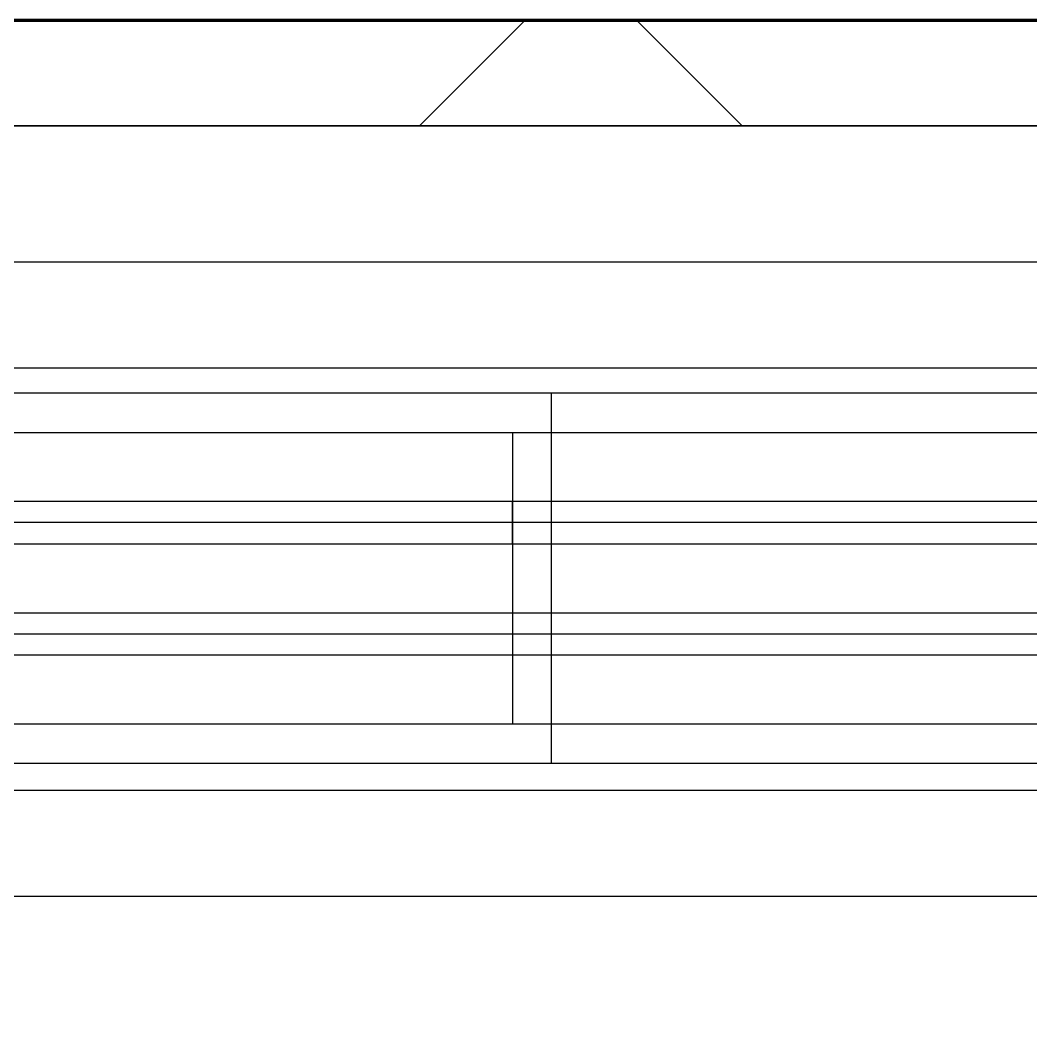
# Model space of a CAD drawing. Header units: millimetres. Extents: x -794334 to -714814, y -17806 to 22403.
# Drawn here: x -790032.6 to -789554.5, y 9466.4 to 9944 of the extents above; entities that cross this region are included whole.
import ezdxf
from ezdxf.xclip import XClip

# ---------------------------------------------------------------- set-up
doc = ezdxf.new("R2010")
doc.units = ezdxf.units.MM
doc.header["$XCLIPFRAME"] = 0
for name, color, linetype in [('000 - WIPEOUT', 250, 'Continuous'), ('001 - ASCESSORIES', 251, 'Continuous'), ('A04_TUBE SERIES', 2, 'Continuous'), ('A11_ALU.SOLID SHEET', 2, 'Continuous')]:
    doc.layers.add(name, color=color, linetype=linetype)
for name, color, linetype, lineweight in [('A-GLAZ-CURT', 2, 'Continuous', 9), ('A-WALL', 5, 'Continuous', 35), ('A-WALL-FNSH', 2, 'Continuous', 35), ('A-WALL-PATT', 1, 'Continuous', 35), ('WALL-E', 2, 'Continuous', 35)]:
    doc.layers.add(name, color=color, linetype=linetype, lineweight=lineweight)

# ---------------------------------------------------------------- blocks, each defined once
blk = doc.blocks.new('PPLS-PP19_Custom Tile Pattern - Custom Tile Pattern-V65-4252-01 ENLARGED CONCOURSE LEVEL - REFLECTED CEILING PLAN - SHEET 3')
at = {"layer": 'A-GLAZ-CURT'}
for p, q in [((-300, 0), (300, 0)), ((300, 0), (-300, 0)), ((195.99, 0), (213.31, 0)), ((213.31, 0), (195.99, 0)), ((230.06, 0), (300, 0)), ((-300, -50), (300, -50)), ((300, -50), (-300, -50))]:
    blk.add_line(p, q, dxfattribs=at)
at = {"layer": 'A-GLAZ-CURT', "flags": 128}
for points in [[(-125.17, 0), (-128.55, 0)], [(-149.01, 0), (-141.84, 0), (-132.81, 0), (-126.08, 0)]]:
    blk.add_lwpolyline(points, dxfattribs=at)
at = {"layer": 'A-GLAZ-CURT'}
for points, knots in [([(-300, 0), (-284.65, 0), (-236.57, 0), (-174.61, 0), (-129.95, 0), (-110.8, 0), (-99.5, 0), (-91.46, 0)], [-5323.127839, -5323.127839, -5323.127839, -5323.127839, -4502.809032, -2700.551212, -1002.059161, -460.363443, 0, 0, 0, 0]), ([(-223.63, 0), (-219.39, 0), (-206.17, 0), (-188.58, 0), (-169.02, 0), (-152.12, 0), (-136.84, 0), (-127.33, 0), (-124.19, 0), (-123.43, 0), (-123.28, 0)], [-5463.295695, -5463.295695, -5463.295695, -5463.295695, -5161.076232, -4739.070012, -4465.409639, -4149.119819, -3839.893365, -3647.167523, -3488.92562, -3439.852845, -3439.852845, -3439.852845, -3439.852845]), ([(-118.78, 0), (-121.86, 0), (-126.28, 0), (-136.96, 0), (-147.46, 0), (-150.03, 0), (-150.57, 0)], [-5938.474035, -5938.474035, -5938.474035, -5938.474035, -5700.061948, -5508.838257, -5298.784692, -5196.16478, -5196.16478, -5196.16478, -5196.16478]), ([(-26.75, 0), (-27.82, 0), (-36.18, 0), (-53.55, 0), (-78.2, 0), (-110.94, 0), (-130.47, 0), (-147.61, 0), (-149.01, 0)], [-8718.362214, -8718.362214, -8718.362214, -8718.362214, -8532.293389, -8073.216054, -7508.296369, -7004.680444, -6449.282163, -6279.999781, -6279.999781, -6279.999781, -6279.999781]), ([(-81.05, 0), (-81.64, 0), (-95.67, 0), (-118.2, 0), (-144.1, 0), (-148.94, 0)], [-19015.819725, -19015.819725, -19015.819725, -19015.819725, -18935.241197, -17136.203329, -16737.882178, -16737.882178, -16737.882178, -16737.882178]), ([(-148.61, 0), (-146.67, 0), (-141.78, 0), (-127.26, 0), (-107.3, 0), (-90.42, 0), (-75.26, 0), (-68.41, 0), (-65.12, 0), (-63.63, 0)], [-4825.010153, -4825.010153, -4825.010153, -4825.010153, -4440.880425, -4054.690705, -3793.097032, -3402.597032, -3144.956779, -3050.982048, -2969.237017, -2969.237017, -2969.237017, -2969.237017]), ([(-148.23, 0), (-146.94, 0), (-140.15, 0), (-137.28, 0), (-133.93, 0), (-128.78, 0), (-126.5, 0)], [-6162.058746, -6162.058746, -6162.058746, -6162.058746, -6017.569127, -5560.701257, -5364.112219, -5231.017328, -5231.017328, -5231.017328, -5231.017328]), ([(-86.16, 0), (-91.37, 0), (-104.13, 0), (-122.65, 0), (-139.03, 0), (-146.11, 0), (-146.95, 0)], [-1681.3698, -1681.3698, -1681.3698, -1681.3698, -1374.161226, -945.742622, -741.901385, -489.130243, -489.130243, -489.130243, -489.130243]), ([(-146.69, 0), (-146.59, 0), (-145.49, 0), (-135.69, 0), (-128.29, 0), (-125.15, 0)], [-420.34245, -420.34245, -420.34245, -420.34245, -406.956646, -290.263673, 0, 0, 0, 0]), ([(-127.41, 0), (-131.63, 0), (-133.16, 0), (-134.09, 0), (-134.15, 0)], [-8540.990293, -8540.990293, -8540.990293, -8540.990293, -8266.114998, -8246.473386, -8246.473386, -8246.473386, -8246.473386]), ([(-134.15, 0), (-133.32, 0), (-130.31, 0), (-117.33, 0), (-95.23, 0), (-84.51, 0), (-81.04, 0)], [-7657.439573, -7657.439573, -7657.439573, -7657.439573, -7293.749979, -6839.55839, -6236.997189, -5912.523489, -5912.523489, -5912.523489, -5912.523489]), ([(-120.13, 0), (-120.14, 0), (-120.24, 0), (-121.3, 0), (-129.25, 0), (-133.82, 0)], [-2933.992132, -2933.992132, -2933.992132, -2933.992132, -2920.575025, -2840.280255, -2731.647847, -2731.647847, -2731.647847, -2731.647847]), ([(-113.43, 0), (-113.44, 0), (-113.96, 0), (-119.73, 0), (-125.43, 0), (-127.03, 0), (-127.41, 0)], [-328.499627, -328.499627, -328.499627, -328.499627, -282.672656, -98.539552, -24.539552, 0, 0, 0, 0]), ([(-126.5, 0), (-122.44, 0), (-108.71, 0), (-86.68, 0), (-63.44, 0), (-54.4, 0), (-48.53, 0), (-30.79, 0), (-18.03, 0), (8.61, 0), (15.02, 0), (22.91, 0), (31, 0), (39.04, 0), (48.29, 0), (52.83, 0), (53.95, 0)], [-5231.017328, -5231.017328, -5231.017328, -5231.017328, -4994.692869, -4542.524482, -4008.285538, -3689.699207, -3546.54457, -3315.260113, -2864.387349, -2439.246196, -2084.094819, -1956.422387, -1818.904206, -1645.594513, -1443.202566, -1370.028348, -1370.028348, -1370.028348, -1370.028348]), ([(-125.15, 0), (-124.93, 0), (-121.96, 0), (-113.01, 0), (-98.9, 0), (-85.29, 0), (-71.67, 0), (-65.93, 0), (-65.07, 0)], [-3362.7396, -3362.7396, -3362.7396, -3362.7396, -3342.215224, -3074.362186, -2902.289527, -2605.247022, -2322.099534, -2241.8264, -2241.8264, -2241.8264, -2241.8264]), ([(-122.08, 0), (-122.01, 0), (-121.69, 0), (-121.2, 0), (-120.88, 0)], [-3136.336417, -3136.336417, -3136.336417, -3136.336417, -3110.304437, -3035.164275, -3035.164275, -3035.164275, -3035.164275]), ([(-36.33, 0), (-36.43, 0), (-37.27, 0), (-45.02, 0), (-46.13, 0), (-60.59, 0), (-81.23, 0), (-99.51, 0), (-114.02, 0), (-117.28, 0), (-118.78, 0)], [-1855.773136, -1855.773136, -1855.773136, -1855.773136, -1810.870157, -1672.078046, -1405.135169, -1060.00838, -740.068933, -229.489605, -116.330425, 0, 0, 0, 0]), ([(-117.74, 0), (-117.19, 0), (-114.78, 0), (-113.43, 0), (-113.43, 0)], [-821.249067, -821.249067, -821.249067, -821.249067, -394.672656, -330.879064, -330.879064, -330.879064, -330.879064]), ([(-36.62, 0), (-36.62, 0), (-40.35, 0), (-44.32, 0), (-58.97, 0), (-85.2, 0), (-107.61, 0), (-116.56, 0), (-117.56, 0)], [-4069.478503, -4069.478503, -4069.478503, -4069.478503, -3858.647035, -3538.256648, -2842.901703, -2193.204658, -1433.981041, -985.49888, -985.49888, -985.49888, -985.49888]), ([(-115.82, 0), (-114.96, 0), (-110.41, 0), (-96.78, 0), (-71.33, 0), (-43.74, 0), (-21.28, 0), (-13.68, 0)], [-5724.064692, -5724.064692, -5724.064692, -5724.064692, -5430.283136, -5103.229623, -4799.173296, -4065.652676, -3653.658314, -3653.658314, -3653.658314, -3653.658314]), ([(-13.22, 0), (-18.01, 0), (-27, 0), (-40, 0), (-56.24, 0), (-75.59, 0), (-94, 0), (-112.01, 0), (-114.94, 0), (-115.63, 0)], [-2419.249218, -2419.249218, -2419.249218, -2419.249218, -2125.455881, -1792.521578, -1466.981642, -1208.454564, -789.402658, -501.969187, -243.577221, -243.577221, -243.577221, -243.577221]), ([(-91.46, 0), (-90.09, 0), (-86.71, 0), (-83.09, 0), (-81.06, 0)], [-19832.387487, -19832.387487, -19832.387487, -19832.387487, -19753.885894, -19649.492965, -19649.492965, -19649.492965, -19649.492965]), ([(-63.96, 0), (-64.13, 0), (-72.5, 0), (-80.63, 0), (-86.16, 0)], [-2171.769325, -2171.769325, -2171.769325, -2171.769325, -2007.031671, -1681.3698, -1681.3698, -1681.3698, -1681.3698]), ([(-82.06, 0), (-82.51, 0), (-83.02, 0), (-83.28, 0), (-83.28, 0)], [-1501.200339, -1501.200339, -1501.200339, -1501.200339, -1424.436217, -1393.971743, -1393.971743, -1393.971743, -1393.971743]), ([(-83.28, 0), (-83.28, 0), (-82.91, 0), (-76.14, 0), (-62.97, 0), (-48.14, 0), (-36.49, 0), (-33.57, 0), (-29.94, 0), (-28.57, 0)], [-1393.4169, -1393.4169, -1393.4169, -1393.4169, -1353.722004, -1274.333717, -1073.56893, -651.549973, -296.515819, -83.513472, 0, 0, 0, 0]), ([(-29.03, 0), (-33.97, 0), (-43.74, 0), (-56.37, 0), (-71.66, 0), (-76.8, 0), (-80.46, 0), (-81.15, 0)], [-2680.714891, -2680.714891, -2680.714891, -2680.714891, -2413.671296, -2161.752162, -2006.592567, -1646.621388, -1548.28988, -1548.28988, -1548.28988, -1548.28988]), ([(-80.43, 0), (-78.54, 0), (-75.52, 0), (-72.73, 0), (-72.64, 0), (-72.64, 0)], [-19638.67709, -19638.67709, -19638.67709, -19638.67709, -19541.04734, -19478.625389, -19471.062469, -19471.062469, -19471.062469, -19471.062469]), ([(-80.33, 0), (-78.46, 0), (-70.84, 0), (-62.74, 0), (-60.36, 0), (-59.97, 0)], [-5890.338133, -5890.338133, -5890.338133, -5890.338133, -5713.340575, -5140.470607, -5006.787413, -5006.787413, -5006.787413, -5006.787413]), ([(-66.39, 0), (-66.39, 0), (-63.63, 0), (-53.63, 0), (-34.42, 0), (-29.82, 0), (-29.19, 0)], [-2493.31794, -2493.31794, -2493.31794, -2493.31794, -2315.303971, -1809.437387, -963.711516, -666.19313, -666.19313, -666.19313, -666.19313]), ([(31.18, 0), (25.97, 0), (11.99, 0), (-16.92, 0), (-47.42, 0), (-65.77, 0), (-66.37, 0), (-66.38, 0)], [-4496.803627, -4496.803627, -4496.803627, -4496.803627, -4222.080604, -3745.412743, -2981.410125, -2542.574734, -2498.224237, -2498.224237, -2498.224237, -2498.224237]), ([(-63.63, 0), (-61.49, 0), (-57.39, 0), (-54.49, 0), (-45.2, 0), (-40.79, 0), (-40.46, 0), (-40.44, 0)], [-2969.237017, -2969.237017, -2969.237017, -2969.237017, -2851.217951, -2734.127174, -2474.780881, -2410.990208, -2350.645972, -2350.645972, -2350.645972, -2350.645972]), ([(-58.83, 0), (-58.37, 0), (-57.29, 0), (-54.23, 0), (-46.33, 0), (-42.62, 0), (-41.76, 0)], [-4859.52896, -4859.52896, -4859.52896, -4859.52896, -4680.891996, -4469.85053, -4321.566175, -4270.495146, -4270.495146, -4270.495146, -4270.495146]), ([(-51.83, 0), (-51.83, 0), (-51.78, 0), (-47.4, 0), (-46.01, 0), (-40.22, 0), (-36.78, 0)], [-632.814994, -632.814994, -632.814994, -632.814994, -627.965721, -508.377888, -260.442412, 0, 0, 0, 0]), ([(-14.25, 0), (-16.68, 0), (-23.65, 0), (-32.81, 0), (-44.85, 0), (-51.43, 0), (-51.79, 0)], [-1418.803938, -1418.803938, -1418.803938, -1418.803938, -1290.787923, -1039.307308, -819.71621, -644.910881, -644.910881, -644.910881, -644.910881]), ([(-41.76, 0), (-39.9, 0), (-37.72, 0), (-36.92, 0), (-36.77, 0)], [-4270.495146, -4270.495146, -4270.495146, -4270.495146, -4161.040818, -4106.245333, -4106.245333, -4106.245333, -4106.245333]), ([(-36.78, 0), (-32.43, 0), (-24.58, 0), (-16.19, 0), (-13.2, 0)], [-6191.144455, -6191.144455, -6191.144455, -6191.144455, -5862.463379, -5685.773192, -5685.773192, -5685.773192, -5685.773192]), ([(-36.29, 0), (-36.29, 0), (-34.66, 0), (-28.88, 0), (-26.95, 0), (-26.54, 0)], [-9150.272121, -9150.272121, -9150.272121, -9150.272121, -9057.163041, -8919.836787, -8834.607043, -8834.607043, -8834.607043, -8834.607043]), ([(30.82, 0), (29.27, 0), (20.14, 0), (3.54, 0), (-16.58, 0), (-34.76, 0), (-36.04, 0)], [-10462.034656, -10462.034656, -10462.034656, -10462.034656, -10363.088938, -9884.23066, -9424.652049, -9182.880979, -9182.880979, -9182.880979, -9182.880979]), ([(-33.34, 0), (-33.34, 0), (-32.93, 0), (-31.16, 0), (-30.52, 0)], [-2415.024266, -2415.024266, -2415.024266, -2415.024266, -2357.633367, -2323.618664, -2323.618664, -2323.618664, -2323.618664]), ([(-13.19, 0), (-14.94, 0), (-22.19, 0), (-30.57, 0), (-31.82, 0), (-32, 0)], [-3087.646934, -3087.646934, -3087.646934, -3087.646934, -2994.501669, -2698.150104, -2614.070998, -2614.070998, -2614.070998, -2614.070998]), ([(-30.76, 0), (-30.73, 0), (-29.99, 0), (-23.47, 0), (-15.75, 0), (-15.19, 0)], [-54176.191683, -54176.191683, -54176.191683, -54176.191683, -54157.274271, -53749.15266, -53717.791567, -53717.791567, -53717.791567, -53717.791567]), ([(-30.52, 0), (-27.11, 0), (-17.83, 0), (5.99, 0), (22.06, 0), (37.44, 0), (45.51, 0), (51.77, 0), (54.09, 0)], [-2323.618664, -2323.618664, -2323.618664, -2323.618664, -2142.497158, -1716.209403, -1206.526904, -1089.329421, -901.315459, -774.539555, -774.539555, -774.539555, -774.539555]), ([(-14.24, 0), (-15.46, 0), (-18.71, 0), (-25.97, 0), (-29.52, 0), (-30.21, 0)], [-55092.991915, -55092.991915, -55092.991915, -55092.991915, -54789.006179, -54461.685999, -54290.791712, -54290.791712, -54290.791712, -54290.791712]), ([(-13.18, 0), (-14.42, 0), (-19.56, 0), (-24.92, 0), (-29.03, 0)], [-2974.39801, -2974.39801, -2974.39801, -2974.39801, -2903.012179, -2680.714891, -2680.714891, -2680.714891, -2680.714891]), ([(-28.98, 0), (-28.66, 0), (-27.39, 0), (-24.45, 0), (-22.56, 0)], [-166.548282, -166.548282, -166.548282, -166.548282, -102.06493, 0, 0, 0, 0]), ([(-28.57, 0), (-26.93, 0), (-20.86, 0), (-16.35, 0), (-13.2, 0)], [-5361.429781, -5361.429781, -5361.429781, -5361.429781, -5261.36855, -5077.189312, -5077.189312, -5077.189312, -5077.189312]), ([(-22.56, 0), (-20.27, 0), (-17.03, 0), (-11.36, 0), (-7.66, 0), (-6.6, 0), (-6.44, 0)], [-56468.192263, -56468.192263, -56468.192263, -56468.192263, -56344.022017, -56303.229861, -56166.290093, -56124.392176, -56124.392176, -56124.392176, -56124.392176]), ([(76.63, 0), (74.8, 0), (67.65, 0), (53.52, 0), (37, 0), (24.07, 0), (12.82, 0), (-0.08, 0), (-9.76, 0), (-13.21, 0)], [-3095.572228, -3095.572228, -3095.572228, -3095.572228, -2950.589685, -2634.532728, -2313.748533, -2106.613311, -1925.670641, -1617.263037, -1437.120255, -1437.120255, -1437.120255, -1437.120255]), ([(-13.18, 0), (-12.17, 0), (-5.62, 0), (4.23, 0), (9.64, 0), (10.14, 0), (10.18, 0)], [-3644.553808, -3644.553808, -3644.553808, -3644.553808, -3589.737505, -3285.047089, -3066.359526, -3044.715262, -3044.715262, -3044.715262, -3044.715262]), ([(8.33, 0), (8.19, 0), (7.18, 0), (1.09, 0), (-7.68, 0), (-12.97, 0)], [-3574.286521, -3574.286521, -3574.286521, -3574.286521, -3526.962355, -3285.499107, -2978.572101, -2978.572101, -2978.572101, -2978.572101]), ([(-12.76, 0), (-8.93, 0), (9.67, 0), (33.38, 0), (50.37, 0), (54.68, 0)], [-454.035567, -454.035567, -454.035567, -454.035567, -429.606584, -390.253598, -376.999379, -376.999379, -376.999379, -376.999379]), ([(-12.66, 0), (-6.97, 0), (12.49, 0), (43.36, 0), (70.92, 0), (82.12, 0), (83.66, 0)], [-5675.215751, -5675.215751, -5675.215751, -5675.215751, -5340.621928, -4573.028122, -4094.177415, -3869.465285, -3869.465285, -3869.465285, -3869.465285]), ([(54.68, 0), (54.5, 0), (50.08, 0), (39.61, 0), (24.74, 0), (4.72, 0), (-8.18, 0), (-12.6, 0)], [-4336.165161, -4336.165161, -4336.165161, -4336.165161, -4326.416877, -4098.545751, -3766.694881, -3333.063701, -3098.158219, -3098.158219, -3098.158219, -3098.158219]), ([(-12.5, 0), (-12.27, 0), (-7.43, 0), (2.08, 0), (13.15, 0), (21.24, 0), (24.62, 0), (24.72, 0), (24.72, 0)], [-5063.572571, -5063.572571, -5063.572571, -5063.572571, -5050.479954, -4785.90057, -4596.498881, -4445.288762, -4384.376941, -4376.041937, -4376.041937, -4376.041937, -4376.041937]), ([(9.32, 0), (9.08, 0), (7.65, 0), (2.57, 0), (-6.16, 0), (-11.04, 0), (-12.41, 0)], [-2922.926651, -2922.926651, -2922.926651, -2922.926651, -2882.788014, -2720.818881, -2518.50168, -2435.772209, -2435.772209, -2435.772209, -2435.772209]), ([(-6.54, 0), (-6.73, 0), (-7.2, 0), (-7.6, 0), (-7.79, 0)], [-56009.792147, -56009.792147, -56009.792147, -56009.792147, -55949.290093, -55895.192118, -55895.192118, -55895.192118, -55895.192118]), ([(-2.63, 0), (-2.47, 0), (-1.22, 0), (4.92, 0), (15.97, 0), (22.54, 0), (24.49, 0)], [-226.825321, -226.825321, -226.825321, -226.825321, -220.269177, -206.416616, -198.214427, -187.717507, -187.717507, -187.717507, -187.717507]), ([(103.09, 0), (101.08, 0), (86.31, 0), (63.34, 0), (35.84, 0), (12, 0), (3.08, 0), (-1.67, 0), (-2.25, 0)], [-375.435014, -375.435014, -375.435014, -375.435014, -369.147452, -330.153101, -307.516438, -285.83788, -246.234814, -234.646884, -234.646884, -234.646884, -234.646884]), ([(24.69, 0), (24.54, 0), (20.99, 0), (15.48, 0), (10.8, 0), (9.63, 0)], [-4368.572414, -4368.572414, -4368.572414, -4368.572414, -4306.476363, -4080.000647, -3772.857994, -3772.857994, -3772.857994, -3772.857994]), ([(18.16, 0), (19.15, 0), (24.25, 0), (25.66, 0), (26.12, 0)], [-5700.113719, -5700.113719, -5700.113719, -5700.113719, -5554.232259, -5302.431367, -5302.431367, -5302.431367, -5302.431367]), ([(54.66, 0), (54.06, 0), (49.8, 0), (43.81, 0), (29.53, 0), (20.67, 0), (18.85, 0), (18.16, 0)], [-6585.313933, -6585.313933, -6585.313933, -6585.313933, -6548.303034, -6314.283804, -6135.05769, -5972.647715, -5832.674503, -5832.674503, -5832.674503, -5832.674503]), ([(27.44, 0), (27.9, 0), (29.54, 0), (38.07, 0), (53.39, 0), (71.67, 0), (84.83, 0), (86.01, 0), (92.51, 0), (94.33, 0)], [-5037.309798, -5037.309798, -5037.309798, -5037.309798, -4887.603822, -4705.298446, -4353.683244, -3960.84581, -3759.045785, -3336.541051, -2783.776468, -2783.776468, -2783.776468, -2783.776468]), ([(27.89, 0), (29.09, 0), (33.4, 0), (44.19, 0), (51.79, 0), (53.94, 0)], [-147.777612, -147.777612, -147.777612, -147.777612, -135.792042, -118.513713, -111.831706, -111.831706, -111.831706, -111.831706]), ([(53.18, 0), (53.06, 0), (52.22, 0), (44.99, 0), (36.46, 0), (30.82, 0)], [-622.740158, -622.740158, -622.740158, -622.740158, -566.066452, -360.610861, 0, 0, 0, 0]), ([(136.44, 0), (121.66, 0), (86.93, 0), (51.16, 0), (31.18, 0)], [-106.750556, -106.750556, -106.750556, -106.750556, -59.610984, 0, 0, 0, 0]), ([(121.6, 0), (116.45, 0), (100.43, 0), (76.86, 0), (57.82, 0), (46.51, 0), (41.18, 0), (36.02, 0), (35.54, 0), (35.54, 0)], [-425.296832, -425.296832, -425.296832, -425.296832, -401.860199, -357.622665, -341.267687, -334.000314, -326.15566, -319.318397, -317.489778, -317.489778, -317.489778, -317.489778]), ([(36.29, 0), (37.77, 0), (48.82, 0), (64.79, 0), (95.42, 0), (114.71, 0), (122.3, 0)], [-314.598523, -314.598523, -314.598523, -314.598523, -305.899624, -287.17622, -249.500363, -196.520326, -196.520326, -196.520326, -196.520326]), ([(54.68, 0), (58.93, 0), (74.61, 0), (100.57, 0), (116.36, 0), (128.63, 0), (128.95, 0)], [-111.058556, -111.058556, -111.058556, -111.058556, -97.899267, -63.759246, -39.050993, -35.895543, -35.895543, -35.895543, -35.895543]), ([(54.72, 0), (54.9, 0), (59.7, 0), (64.47, 0), (72.74, 0), (75.22, 0), (76.03, 0), (76.21, 0)], [-762.955401, -762.955401, -762.955401, -762.955401, -753.071572, -495.328968, -421.953223, -334.951786, -290.452333, -290.452333, -290.452333, -290.452333]), ([(54.79, 0), (56.59, 0), (59.48, 0), (61.34, 0), (61.45, 0)], [-1351.172917, -1351.172917, -1351.172917, -1351.172917, -1228.752106, -1120.932285, -1120.932285, -1120.932285, -1120.932285]), ([(61.47, 0), (61.47, 0), (61.21, 0), (56.86, 0), (55.04, 0), (54.9, 0)], [-1113.311073, -1113.311073, -1113.311073, -1113.311073, -1096.402191, -891.204116, -871.836221, -871.836221, -871.836221, -871.836221]), ([(114.39, 0), (114.2, 0), (112.08, 0), (105.42, 0), (92.38, 0), (85.59, 0), (74.4, 0), (63.43, 0), (57.79, 0), (55.6, 0)], [-8148.58938, -8148.58938, -8148.58938, -8148.58938, -8105.191388, -7723.759874, -7531.75727, -7135.649961, -6924.452779, -6738.82075, -6604.646129, -6604.646129, -6604.646129, -6604.646129]), ([(55.8, 0), (65.42, 0), (93.33, 0), (120.63, 0), (138.28, 0), (138.53, 0)], [-375.858057, -375.858057, -375.858057, -375.858057, -346.313304, -291.370682, -290.5735, -290.5735, -290.5735, -290.5735]), ([(76.22, 0), (75.58, 0), (73.64, 0), (71.05, 0), (70.61, 0)], [-193.634889, -193.634889, -193.634889, -193.634889, -31.537676, 0, 0, 0, 0]), ([(94.4, 0), (94.4, 0), (94.64, 0), (99.11, 0), (108.97, 0), (120.79, 0), (139.94, 0), (163.31, 0), (185.23, 0), (193.62, 0), (194.69, 0), (194.79, 0)], [-2348.345796, -2348.345796, -2348.345796, -2348.345796, -2310.419338, -2233.599744, -2052.234781, -1843.028543, -1530.39897, -1095.004608, -529.74427, -295.064701, -265.121568, -265.121568, -265.121568, -265.121568]), ([(122.18, 0), (122, 0), (120.6, 0), (114.96, 0), (108.04, 0), (103.09, 0)], [-23.963937, -23.963937, -23.963937, -23.963937, -22.807238, -15.488593, 0, 0, 0, 0]), ([(157.9, 0), (156.77, 0), (151.67, 0), (143.29, 0), (134.04, 0), (126.24, 0), (118.6, 0), (114.23, 0), (111.98, 0), (105.66, 0), (105.23, 0), (105.23, 0)], [-10292.955006, -10292.955006, -10292.955006, -10292.955006, -10098.273015, -9847.788484, -9677.714971, -9567.007022, -9453.21225, -9220.200448, -9012.77275, -8966.157302, -8929.495943, -8929.495943, -8929.495943, -8929.495943]), ([(105.26, 0), (105.52, 0), (111.01, 0), (112.65, 0), (113.59, 0)], [-8920.561005, -8920.561005, -8920.561005, -8920.561005, -8814.835624, -8577.462505, -8577.462505, -8577.462505, -8577.462505]), ([(129.02, 0), (129.02, 0), (125.13, 0), (123.59, 0), (122.56, 0)], [-35.386604, -35.386604, -35.386604, -35.386604, -31.430235, -24.758358, -24.758358, -24.758358, -24.758358]), ([(168.37, 0), (167.68, 0), (162.47, 0), (149.74, 0), (129.5, 0), (122.58, 0)], [-543.375029, -543.375029, -543.375029, -543.375029, -530.793311, -458.593899, -426.794829, -426.794829, -426.794829, -426.794829]), ([(122.58, 0), (122.74, 0), (128.85, 0), (132.42, 0), (134.6, 0)], [-195.862866, -195.862866, -195.862866, -195.862866, -194.761443, -152.241002, -152.241002, -152.241002, -152.241002]), ([(128.58, 0), (128.8, 0), (130.16, 0), (139.26, 0), (152.67, 0), (161.24, 0), (162.19, 0), (162.75, 0)], [-633.326174, -633.326174, -633.326174, -633.326174, -627.736123, -618.981161, -602.094757, -592.980799, -581.414464, -581.414464, -581.414464, -581.414464]), ([(137.1, 0), (136, 0), (133.64, 0), (129.87, 0), (129.11, 0)], [-670.405967, -670.405967, -670.405967, -670.405967, -651.020627, -640.742133, -640.742133, -640.742133, -640.742133]), ([(193.8, 0), (193.33, 0), (190.11, 0), (183.13, 0), (171, 0), (161.95, 0), (161.28, 0), (158.35, 0), (157.85, 0), (157.77, 0)], [-11665.349007, -11665.349007, -11665.349007, -11665.349007, -11565.880756, -11105.624034, -10839.086983, -10768.332124, -10666.779182, -10580.760289, -10550.278881, -10550.278881, -10550.278881, -10550.278881]), ([(300, 0), (286.53, 0), (254.22, 0), (207.11, 0), (177.41, 0), (159.34, 0), (158.33, 0), (158.3, 0)], [-285.253232, -285.253232, -285.253232, -285.253232, -244.693688, -187.987675, -143.776725, -129.632772, -123.352749, -123.352749, -123.352749, -123.352749]), ([(159.07, 0), (159.13, 0), (160.84, 0), (165.21, 0), (174.15, 0), (185.98, 0), (208.82, 0), (219.42, 0), (230.06, 0)], [-115.643202, -115.643202, -115.643202, -115.643202, -114.681583, -87.660824, -65.295536, -41.623857, -24.459831, 0, 0, 0, 0]), ([(162.75, 0), (165.4, 0), (170.91, 0), (172.61, 0), (172.61, 0)], [-111.264224, -111.264224, -111.264224, -111.264224, -56.742688, -19.085662, -19.085662, -19.085662, -19.085662]), ([(247.1, 0), (246.76, 0), (245.04, 0), (238.34, 0), (226.56, 0), (221.1, 0), (200.27, 0), (182.99, 0), (174.27, 0), (169.67, 0), (168.99, 0)], [-9649.085549, -9649.085549, -9649.085549, -9649.085549, -9581.591397, -9406.094246, -9221.510254, -9016.44624, -8717.832359, -8253.978395, -8152.463617, -8069.855175, -8069.855175, -8069.855175, -8069.855175]), ([(215.22, 0), (214.62, 0), (210.55, 0), (203.98, 0), (187.54, 0), (175.3, 0), (169.49, 0)], [-203.825446, -203.825446, -203.825446, -203.825446, -198.527383, -184.406837, -162.427601, -142.916156, -142.916156, -142.916156, -142.916156]), ([(171.51, 0), (176.48, 0), (193.23, 0), (201.73, 0), (208.81, 0), (213.9, 0), (241.96, 0), (266.73, 0), (281.71, 0), (291.71, 0), (296.52, 0), (297.86, 0), (298.09, 0)], [-7971.819559, -7971.819559, -7971.819559, -7971.819559, -7784.112253, -7606.717214, -7289.299508, -7042.621073, -6582.165592, -6068.460911, -5766.029927, -5566.724884, -5280.360606, -5199.253518, -5199.253518, -5199.253518, -5199.253518]), ([(172.07, 0), (177.66, 0), (187.87, 0), (201.08, 0), (207.47, 0), (213.96, 0), (215.11, 0)], [-255.364076, -255.364076, -255.364076, -255.364076, -237.955587, -223.92608, -215.862851, -208.75215, -208.75215, -208.75215, -208.75215]), ([(257.56, 0), (245.83, 0), (229.23, 0), (219.94, 0), (219.02, 0)], [-11785.691348, -11785.691348, -11785.691348, -11785.691348, -11162.864862, -10856.732305, -10856.732305, -10856.732305, -10856.732305]), ([(219.9, 0), (220.86, 0), (227.84, 0), (242.06, 0), (246.54, 0), (246.96, 0)], [-10670.940496, -10670.940496, -10670.940496, -10670.940496, -10511.382485, -9925.173265, -9834.877357, -9834.877357, -9834.877357, -9834.877357]), ([(300, 0), (288.22, 0), (274.21, 0), (260.32, 0), (258.31, 0)], [-12528.858583, -12528.858583, -12528.858583, -12528.858583, -11905.454923, -11798.97209, -11798.97209, -11798.97209, -11798.97209]), ([(284.76, 0), (284.76, 0), (285.09, 0), (287.47, 0), (293.59, 0), (297.76, 0), (300, 0)], [-4110.630118, -4110.630118, -4110.630118, -4110.630118, -4053.389046, -3959.664717, -3862.421465, -3746.95702, -3746.95702, -3746.95702, -3746.95702]), ([(297.38, 0), (295.84, 0), (291.62, 0), (285.38, 0), (284.87, 0)], [-4803.172655, -4803.172655, -4803.172655, -4803.172655, -4358.271401, -4143.037883, -4143.037883, -4143.037883, -4143.037883])]:
    blk.add_open_spline(points, degree=3, knots=knots, dxfattribs=at)
for points in [[(-72.93, 0), (-74.89, 0), (-77.38, 0), (-80.14, 0)], [(-39.84, 0), (-39.08, 0), (-38.11, 0), (-37.36, 0)], [(-15.19, 0), (-14.8, 0), (-14.16, 0), (-13.32, 0)], [(24.49, 0), (25.23, 0), (25.72, 0), (26.04, 0)], [(70.61, 0), (66.58, 0), (61.23, 0), (55.83, 0)], [(80.35, 0), (79.57, 0), (78.27, 0), (76.63, 0)], [(84.06, 0), (83.48, 0), (82.41, 0), (81.72, 0)], [(168.74, 0), (168.74, 0), (169.81, 0), (171.51, 0)], [(195.11, 0), (194.91, 0), (194.44, 0), (193.8, 0)]]:
    blk.add_open_spline(points, degree=3, dxfattribs=at)
blk = doc.blocks.new('PPLS-PP19_Custom Tile Pattern - Custom Tile Pattern-V66-4252-01 ENLARGED CONCOURSE LEVEL - REFLECTED CEILING PLAN - SHEET 3')
at = {"layer": 'A-GLAZ-CURT'}
for p, q in [((-300, 0), (201.33, 0)), ((201.33, 0), (-300, 0)), ((-293.07, 0), (-275.75, 0)), ((-275.75, 0), (-293.07, 0)), ((-300, -50), (201.33, -50)), ((201.33, -50), (-300, -50))]:
    blk.add_line(p, q, dxfattribs=at)
at = {"layer": 'A-GLAZ-CURT', "flags": 128}
for points in [[(-300, 0), (-291.56, 0), (-283.3, 0), (-275.2, 0), (-267.26, 0), (-259.45, 0), (-251.77, 0), (-244.2, 0)], [(-244.39, 0), (-251.96, 0), (-259.67, 0), (-267.51, 0), (-275.48, 0), (-283.55, 0), (-291.73, 0), (-300, 0)]]:
    blk.add_lwpolyline(points, dxfattribs=at)
at = {"layer": 'A-GLAZ-CURT'}
for points, knots in [([(-300, 0), (-284.65, 0), (-236.57, 0), (-182.96, 0), (-149.12, 0), (-138.03, 0)], [-5323.127839, -5323.127839, -5323.127839, -5323.127839, -4502.809032, -2700.551212, -1584.405367, -1584.405367, -1584.405367, -1584.405367]), ([(-138.75, 0), (-160.77, 0), (-204.52, 0), (-262.56, 0), (-294.48, 0), (-300, 0)], [-17023.58674, -17023.58674, -17023.58674, -17023.58674, -15131.813646, -13729.592194, -13439.944408, -13439.944408, -13439.944408, -13439.944408]), ([(-138.06, 0), (-140.68, 0), (-147.66, 0), (-147.69, 0), (-158.72, 0), (-174.02, 0), (-185.59, 0), (-209.77, 0), (-232.01, 0), (-255.22, 0), (-262.59, 0), (-264.9, 0), (-265.4, 0)], [-3181.762648, -3181.762648, -3181.762648, -3181.762648, -2919.378265, -2477.344047, -2237.412286, -2029.680487, -1755.085331, -1400.429864, -858.079193, -543.655514, -208.940337, 0, 0, 0, 0]), ([(-258.6, 0), (-257.91, 0), (-254.26, 0), (-241.25, 0), (-225.99, 0), (-214.1, 0), (-208.52, 0), (-206.47, 0)], [-5722.54675, -5722.54675, -5722.54675, -5722.54675, -5657.471696, -5413.335975, -5017.494783, -4832.723979, -4723.981546, -4723.981546, -4723.981546, -4723.981546])]:
    blk.add_open_spline(points, degree=3, knots=knots, dxfattribs=at)
blk = doc.blocks.new('*U1029')
at = {"layer": 'A-GLAZ-CURT', "rotation": 180}
for name, p in [('PPLS-PP19_Custom Tile Pattern - Custom Tile Pattern-V66-4252-01 ENLARGED CONCOURSE LEVEL - REFLECTED CEILING PLAN - SHEET 3', (-11400, 6315)), ('PPLS-PP19_Custom Tile Pattern - Custom Tile Pattern-V65-4252-01 ENLARGED CONCOURSE LEVEL - REFLECTED CEILING PLAN - SHEET 3', (-10800, 6315))]:
    blk.add_blockref(name, p, dxfattribs=at)
blk = doc.blocks.new('*U1050')
at = {"layer": '001 - ASCESSORIES', "color": 0, "linetype": 'ByBlock'}
blk.add_lwpolyline([(800, 87.5), (-800, 87.5), (-800, -87.5), (800, -87.5)], close=True, dxfattribs=at)
at = {"layer": '001 - ASCESSORIES', "linetype": 'ByBlock'}
for points in [[(-781.5, 69), (781.5, 69), (781.5, -69), (-781.5, -69)], [(781.5, 36.33), (-781.5, 36.33), (-781.5, 16.33), (781.5, 16.33)], [(-781.5, -16.33), (781.5, -16.33), (781.5, -36.33), (-781.5, -36.33)]]:
    blk.add_lwpolyline(points, close=True, dxfattribs=at)
for points in [[(781.5, 26.33), (-781.5, 26.33)], [(-781.5, -26.33), (781.5, -26.33)]]:
    blk.add_lwpolyline(points, dxfattribs=at)
blk = doc.blocks.new('*U1630')
blk.add_lwpolyline([(-4139.52, 6315), (-75674.95, 6315), (-75674.95, 550), (-4139.52, 550)], close=True)
blk.add_blockref('*U1050', (-45900, 6101))
blk = doc.blocks.new('*U1526')
blk.add_attdef('EXTR.OVL-LENGTH_', (-25, -59.09), '', height=5)
blk.add_wipeout([(-25, 25), (25, -25), (25, 5200), (-25, 5150)]).dxf.layer = '000 - WIPEOUT'
at = {"layer": 'A04_TUBE SERIES', "color": 0}
blk.add_lwpolyline([(-25, 25), (25, -25), (25, 5200), (-25, 5150)], close=True, dxfattribs=at)
blk = doc.blocks.new('*U1531')
blk.add_attdef('EXTR.OVL-LENGTH_', (-25, -59.09), '', height=5)
blk.add_wipeout([(-25, 25), (25, -25), (25, 4700), (-25, 4650)]).dxf.layer = '000 - WIPEOUT'
at = {"layer": 'A04_TUBE SERIES', "color": 0}
blk.add_lwpolyline([(-25, 25), (25, -25), (25, 4700), (-25, 4650)], close=True, dxfattribs=at)
blk = doc.blocks.new('A$Cb9d11952')
at = {"layer": 'A04_TUBE SERIES', "color": 2, "rotation": 90}
for name, p in [('*U1526', (-1612.5, 4675)), ('*U1531', (-1862.5, 4425))]:
    blk.add_blockref(name, p, dxfattribs=at)
blk = doc.blocks.new('*U1624')
at = {"layer": '001 - ASCESSORIES', "color": 0, "linetype": 'ByBlock'}
blk.add_lwpolyline([(800, 87.5), (-800, 87.5), (-800, -87.5), (800, -87.5)], close=True, dxfattribs=at)
at = {"layer": '001 - ASCESSORIES', "linetype": 'ByBlock'}
for points in [[(-781.5, 69), (781.5, 69), (781.5, -69), (-781.5, -69)], [(781.5, 36.33), (-781.5, 36.33), (-781.5, 16.33), (781.5, 16.33)], [(-781.5, -16.33), (781.5, -16.33), (781.5, -36.33), (-781.5, -36.33)]]:
    blk.add_lwpolyline(points, close=True, dxfattribs=at)
for points in [[(781.5, 26.33), (-781.5, 26.33)], [(-781.5, -26.33), (781.5, -26.33)]]:
    blk.add_lwpolyline(points, dxfattribs=at)
blk = doc.blocks.new('*U1629')
at = {"layer": 'A11_ALU.SOLID SHEET'}
blk.add_blockref('A$Cb9d11952', (-39900, 1550.5), dxfattribs=at)
blk.add_blockref('*U1624', (-45600, 6101))

msp = doc.modelspace()

# ---------------------------------------------------------------- block references
at = {"layer": 'A11_ALU.SOLID SHEET'}
ref = msp.add_blockref('*U1630', (-744681.24, 3579.02), dxfattribs=at)
XClip(ref).set_block_clipping_path([(-45802.4668593339, -9620.0029952967), (23702.8690583039, 10334.9999958097)])

# ---------------------------------------------------------------- next in the draw order: hatches: boundary and pattern name
at = {"layer": 'A-WALL-PATT', "lineweight": 9}
h = msp.add_hatch(dxfattribs=at)
h.set_pattern_fill('FP_5', color=256, style=0, pattern_type=2)
h.set_pattern_definition([(45, (0, 0), (-212.13203, 212.13203), []), (135, (0, 0), (-212.13203, -212.13203), [])])
h.paths.add_polyline_path([(-786107.37, 9894.02), (-786107.37, 9944.02), (-790483.7, 9944.02), (-790483.7, 9894.02), (-786139.62, 9894.02)])

# ---------------------------------------------------------------- next in the draw order: linework, layer by layer
at = {"layer": 'A-WALL', "color": 7, "lineweight": 70}
msp.add_line((-790483.7, 9944.02), (-786107.37, 9944.02), dxfattribs=at)
at = {"layer": 'A-WALL-FNSH', "color": 250}
msp.add_line((-786107.37, 9894.02), (-790483.7, 9894.02), dxfattribs=at)
at = {"layer": 'WALL-E'}
msp.add_line((-790483.7, 9894.02), (-788182.37, 9894.02), dxfattribs=at)

# ---------------------------------------------------------------- next in the draw order: block references
msp.add_blockref('*U1029', (-778882.37, 3579.02))

# ---------------------------------------------------------------- next in the draw order: block references
ref = msp.add_blockref('*U1629', (-744681.24, 3579.02))
XClip(ref).set_block_clipping_path([(-45802.4668593339, -9620.0029952967), (23702.8690583039, 10334.9999958097)])

doc.saveas('drawing.dxf')
